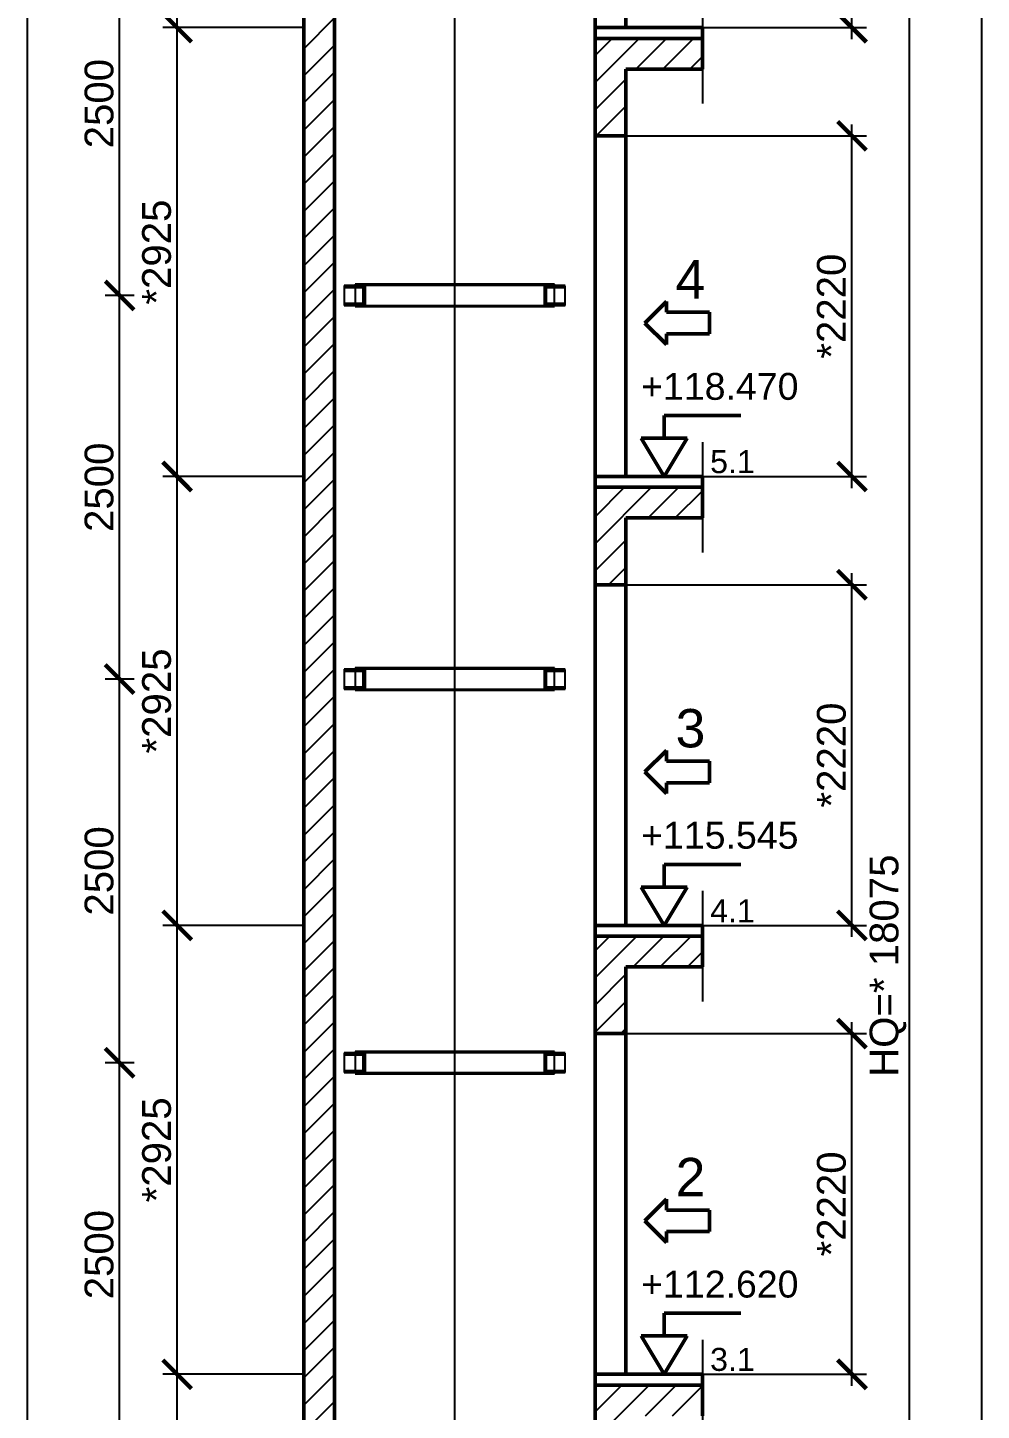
# Model space of a CAD drawing. Header units: millimetres. Extents: x -9546 to 173314, y -46180 to 27253.
# Drawn here: x 3872 to 10091, y -27982 to -18972 of the extents above; entities that cross this region are included whole.
import ezdxf

# ---------------------------------------------------------------- set-up
doc = ezdxf.new("R2010")
doc.units = ezdxf.units.MM
doc.linetypes.add('AM_ISO02W050', pattern=[7.5, 6, -1.5])
doc.linetypes.add('AM_ISO08W050', pattern=[18, 12, -1.5, 3, -1.5])
for name, color, linetype, lineweight in [('AM_0', 7, 'Continuous', 50), ('AM_5', 3, 'Continuous', 25), ('AM_8', 1, 'Continuous', 25), ('LDCar-AM_0', 7, 'Continuous', 50), ('LDCar-AM_4', 3, 'Continuous', 25), ('LDRailBrackets-AM_3', 6, 'AM_ISO02W050', 25), ('LDShaft-AM_0', 7, 'Continuous', 50), ('LDShaft-AM_5', 3, 'Continuous', 25), ('LDShaft-AM_7', 4, 'AM_ISO08W050', 25)]:
    doc.layers.add(name, color=color, linetype=linetype, lineweight=lineweight)
doc.layers.add('AM_VIEWS', color=1, linetype='Continuous', lineweight=25, plot=False)
doc.styles.add('LD', font='ARIALUNI.ttf')
doc.dimstyles.new('LIFT', dxfattribs={"dimtxt": 2.5, "dimasz": 2.5, "dimexe": 1.25, "dimexo": 0, "dimgap": 0.5, "dimtad": 1, "dimdec": 0, "dimzin": 1, "dimdsep": 46, "dimtxsty": 'LD', "dimblk": 'ARCHTICK', "dimcen": 0, "dimdle": 1, "dimclrd": 3, "dimclre": 3, "dimclrt": 4, "dimadec": 0, "dimazin": 0, "dimtp": 0.1, "dimtm": 0.1, "dimtfac": 0.71, "dimtdec": 0, "dimtix": 1, "dimtmove": 0, "dimatfit": 3, "dimfxl": 1, "dimtolj": 1, "dimarcsym": 0})

# ---------------------------------------------------------------- blocks, each defined once
blk = doc.blocks.new('LD_20260611094835_0000006F')
at = {"layer": 'AM_8'}
for p, q in [((-1900, 16308), (-1700, 16508)), ((-1900, 16131.2), (-1700, 16331.2)), ((0, 16086.7), (288.3, 16375)), ((0, 16263.5), (111.5, 16375)), ((265.1, 16175), (465.1, 16375)), ((441.9, 16175), (641.9, 16375)), ((618.7, 16175), (700, 16256.3)), ((-1900, 15954.4), (-1700, 16154.4)), ((0, 15909.9), (200, 16109.9)), ((-1900, 15777.7), (-1700, 15977.7)), ((6.9, 15740), (200, 15933.1)), ((-1900, 15600.9), (-1700, 15800.9)), ((183.7, 15740), (200, 15756.3)), ((-1900, 15424.1), (-1700, 15624.1)), ((-1900, 15247.3), (-1700, 15447.3)), ((-1900, 15070.6), (-1700, 15270.6)), ((-1900, 14893.8), (-1700, 15093.8)), ((-1900, 14717), (-1700, 14917)), ((-1900, 14540.2), (-1700, 14740.2)), ((-1900, 14363.5), (-1700, 14563.5)), ((-1900, 14186.7), (-1700, 14386.7)), ((-1900, 14009.9), (-1700, 14209.9)), ((-1900, 13833.1), (-1700, 14033.1)), ((-1900, 13656.3), (-1700, 13856.3)), ((-1900, 13479.6), (-1700, 13679.6)), ((-1900, 13302.8), (-1700, 13502.8)), ((0, 13081.5), (368.5, 13450)), ((0, 13258.3), (191.7, 13450)), ((0, 13435), (15, 13450)), ((345.3, 13250), (545.3, 13450)), ((522.1, 13250), (700, 13427.9)), ((-1900, 13126), (-1700, 13326)), ((698.9, 13250), (700, 13251.1)), ((-1900, 12949.2), (-1700, 13149.2)), ((0, 12904.7), (200, 13104.7)), ((-1900, 12772.5), (-1700, 12972.5)), ((87.1, 12815), (200, 12927.9)), ((-1900, 12595.7), (-1700, 12795.7)), ((-1900, 12418.9), (-1700, 12618.9)), ((-1900, 12242.1), (-1700, 12442.1)), ((-1900, 12065.4), (-1700, 12265.4)), ((-1900, 11888.6), (-1700, 12088.6)), ((-1900, 11711.8), (-1700, 11911.8)), ((-1900, 11535), (-1700, 11735)), ((-1900, 11358.3), (-1700, 11558.3)), ((-1900, 11181.5), (-1700, 11381.5)), ((-1900, 11004.7), (-1700, 11204.7)), ((-1900, 10827.9), (-1700, 11027.9)), ((-1900, 10651.1), (-1700, 10851.1)), ((-1900, 10474.4), (-1700, 10674.4)), ((-1900, 10297.6), (-1700, 10497.6)), ((0, 10253), (272, 10525)), ((0, 10429.8), (95.2, 10525)), ((248.7, 10325), (448.7, 10525)), ((425.5, 10325), (625.5, 10525)), ((602.3, 10325), (700, 10422.7)), ((-1900, 10120.8), (-1700, 10320.8)), ((0, 10076.3), (200, 10276.3)), ((-1900, 9944), (-1700, 10144)), ((0, 9899.5), (200, 10099.5)), ((-1900, 9767.3), (-1700, 9967.3)), ((167.3, 9890), (200, 9922.7)), ((-1900, 9590.5), (-1700, 9790.5)), ((-1900, 9413.7), (-1700, 9613.7)), ((-1900, 9236.9), (-1700, 9436.9)), ((-1900, 9060.2), (-1700, 9260.2)), ((-1900, 8883.4), (-1700, 9083.4)), ((-1900, 8706.6), (-1700, 8906.6)), ((-1900, 8529.8), (-1700, 8729.8)), ((-1900, 8353), (-1700, 8553)), ((-1900, 8176.3), (-1700, 8376.3)), ((-1900, 7999.5), (-1700, 8199.5)), ((-1900, 7822.7), (-1700, 8022.7)), ((-1900, 7645.9), (-1700, 7845.9)), ((-1900, 7469.2), (-1700, 7669.2)), ((0, 7247.8), (352.2, 7600)), ((0, 7424.6), (175.4, 7600)), ((328.9, 7400), (528.9, 7600)), ((505.7, 7400), (700, 7594.3)), ((-1900, 7292.4), (-1700, 7492.4))]:
    blk.add_line(p, q, dxfattribs=at)
blk = doc.blocks.new('LD_20260611094835_00000070')
at = {"layer": 'LDShaft-AM_0'}
for p, q in [((-1900, 24391), (-1900, 0)), ((-1700, 0), (-1700, 24191)), ((0, 18665), (0, 16445)), ((200, 16445), (200, 18665)), ((80, 16375), (0, 16375)), ((0, 16375), (0, 15740)), ((200, 16375), (80, 16375)), ((700, 16375), (200, 16375)), ((700, 16175), (700, 16375)), ((200, 15740), (200, 16175)), ((200, 16175), (700, 16175)), ((0, 15740), (0, 13520)), ((0, 15740), (80, 15740)), ((80, 15740), (200, 15740)), ((200, 13520), (200, 15740)), ((80, 13450), (0, 13450)), ((0, 13450), (0, 12815)), ((200, 13450), (80, 13450)), ((700, 13450), (200, 13450)), ((700, 13250), (700, 13450)), ((200, 12815), (200, 13250)), ((200, 13250), (700, 13250)), ((0, 12815), (0, 10595)), ((0, 12815), (80, 12815)), ((80, 12815), (200, 12815)), ((200, 10595), (200, 12815)), ((80, 10525), (0, 10525)), ((0, 10525), (0, 9890)), ((200, 10525), (80, 10525)), ((700, 10525), (200, 10525)), ((700, 10325), (700, 10525)), ((200, 9890), (200, 10325)), ((200, 10325), (700, 10325)), ((0, 9890), (0, 7670)), ((0, 9890), (80, 9890)), ((80, 9890), (200, 9890)), ((200, 7670), (200, 9890)), ((80, 7600), (0, 7600)), ((0, 7600), (0, 6965)), ((200, 7600), (80, 7600)), ((700, 7600), (200, 7600)), ((700, 7400), (700, 7600))]:
    blk.add_line(p, q, dxfattribs=at)
blk = doc.blocks.new('LD_ENTRY_FLOOR_R')
for p, q in [((0, 0), (-150, 250)), ((150, 250), (0, 0))]:
    blk.add_line(p, q)
at = {"layer": 'AM_0'}
for p, q in [((0, 397.7), (500, 397.7)), ((0, 250), (0, 397.7)), ((-150, 250), (150, 250))]:
    blk.add_line(p, q, dxfattribs=at)
blk = doc.blocks.new('LD_20260611094835_0000007E')
at = {"layer": 'LDCar-AM_0'}
blk.add_blockref('LD_ENTRY_FLOOR_R', (0, 0), dxfattribs=at)
at = {"layer": 'LDCar-AM_0', "style": 'LD'}
blk.add_text('+115.545', height=175, dxfattribs=at).set_placement((-150, 500))
blk = doc.blocks.new('LD_ENTRY_R')
for p, q in [((0, 0), (140.6, 140.6)), ((140.6, 70.3), (140.6, 140.6)), ((0, 0), (140.6, -140.6)), ((140.6, 70.3), (422, 70.3)), ((422, -70.3), (422, 70.3)), ((140.6, -70.3), (422, -70.3)), ((140.6, -70.3), (140.6, -140.6))]:
    blk.add_line(p, q)
blk = doc.blocks.new('LD_20260611094835_0000007F')
at = {"layer": 'LDCar-AM_0'}
blk.add_blockref('LD_ENTRY_R', (0, 0), dxfattribs=at)
at = {"layer": 'LDCar-AM_0', "style": 'LD'}
blk.add_text('3', height=250, dxfattribs=at).set_placement((200, 160))
blk = doc.blocks.new('LD_20260611094835_00000080')
at = {"layer": 'LDShaft-AM_0'}
for p, q in [((80, 0), (0, 0)), ((0, 0), (0, -70)), ((200, 0), (80, 0)), ((700, 0), (200, 0)), ((700, -70), (700, 0)), ((0, -70), (80, -70)), ((80, -70), (200, -70)), ((200, -70), (700, -70))]:
    blk.add_line(p, q, dxfattribs=at)
blk = doc.blocks.new('LD_20260611094835_00000083')
at = {"layer": 'LDCar-AM_0'}
blk.add_blockref('LD_ENTRY_R', (0, 0), dxfattribs=at)
at = {"layer": 'LDCar-AM_0', "style": 'LD'}
blk.add_text('2', height=250, dxfattribs=at).set_placement((200, 160))
blk = doc.blocks.new('LD_20260611094835_00000084')
at = {"layer": 'LDCar-AM_0'}
blk.add_blockref('LD_ENTRY_FLOOR_R', (0, 0), dxfattribs=at)
at = {"layer": 'LDCar-AM_0', "style": 'LD'}
blk.add_text('+112.620', height=175, dxfattribs=at).set_placement((-150, 500))
blk = doc.blocks.new('LD_20260611094835_00000085')
at = {"layer": 'LDShaft-AM_0'}
for p, q in [((80, 0), (0, 0)), ((0, 0), (0, -70)), ((200, 0), (80, 0)), ((700, 0), (200, 0)), ((700, -70), (700, 0)), ((0, -70), (80, -70)), ((80, -70), (200, -70)), ((200, -70), (700, -70))]:
    blk.add_line(p, q, dxfattribs=at)
blk = doc.blocks.new('LD_20260611094835_0000008A')
at = {"layer": 'LDShaft-AM_0'}
for p, q in [((80, 0), (0, 0)), ((0, 0), (0, -70)), ((200, 0), (80, 0)), ((700, 0), (200, 0)), ((700, -70), (700, 0)), ((0, -70), (80, -70)), ((80, -70), (200, -70)), ((200, -70), (700, -70))]:
    blk.add_line(p, q, dxfattribs=at)
blk = doc.blocks.new('LD_20260611094835_0000008D')
at = {"layer": 'LDCar-AM_0'}
blk.add_blockref('LD_ENTRY_FLOOR_R', (0, 0), dxfattribs=at)
at = {"layer": 'LDCar-AM_0', "style": 'LD'}
blk.add_text('+118.470', height=175, dxfattribs=at).set_placement((-150, 500))
blk = doc.blocks.new('LD_20260611094835_0000008E')
at = {"layer": 'LDCar-AM_0'}
blk.add_blockref('LD_ENTRY_R', (0, 0), dxfattribs=at)
at = {"layer": 'LDCar-AM_0', "style": 'LD'}
blk.add_text('4', height=250, dxfattribs=at).set_placement((200, 160))
blk = doc.blocks.new('LD_20260611094835_0000008F')
at = {"layer": 'LDShaft-AM_0'}
for p, q in [((80, 0), (0, 0)), ((0, 0), (0, -70)), ((200, 0), (80, 0)), ((700, 0), (200, 0)), ((700, -70), (700, 0)), ((0, -70), (80, -70)), ((80, -70), (200, -70)), ((200, -70), (700, -70))]:
    blk.add_line(p, q, dxfattribs=at)
blk = doc.blocks.new('LD_20260611094835_000000AA')
at = {"layer": 'LDShaft-AM_7'}
blk.add_line((0, -20061), (0, 4980), dxfattribs=at)
blk = doc.blocks.new('LD_20260611094835_000000AF')
at = {"layer": 'LDRailBrackets-AM_3'}
for p, q in [((-595, 64.5), (-720, 64.5)), ((-720, 64.5), (-720, 56.5)), ((-709, 56.5), (-720, 56.5)), ((-720, 56.5), (-720, 52.5)), ((-720, 52.5), (-720, -52.5)), ((-720, 52.5), (-709, 52.5)), ((-641, 56.5), (-709, 56.5)), ((-709, 56.5), (-709, 52.5)), ((-709, 52.5), (-709, 56.5)), ((-709, 52.5), (-641, 52.5)), ((-650, 72.5), (-650, 64.5)), ((650, 72.5), (-650, 72.5)), ((-650, 64.5), (-650, -64.5)), ((650, 64.5), (-650, 64.5)), ((-650, 56.5), (-589, 56.5)), ((-641, 52.5), (-641, 56.5)), ((-595, 56.5), (-641, 56.5)), ((-641, 56.5), (-641, 52.5)), ((-641, 52.5), (-595, 52.5)), ((-599, 56.5), (-599, -56.5)), ((-595, 56.5), (-599, 56.5)), ((-595, 56.5), (-595, 64.5)), ((-595, 52.5), (-595, 56.5)), ((-595, -56.5), (-595, 56.5)), ((-589, 56.5), (-589, -56.5)), ((-585, -60.5), (-585, 60.5)), ((-585, 60.5), (-585, -60.5)), ((585, -60.5), (585, 60.5)), ((585, 60.5), (585, -60.5)), ((589, -56.5), (589, 56.5)), ((589, 56.5), (650, 56.5)), ((720, 64.5), (595, 64.5)), ((595, 64.5), (595, 56.5)), ((595, 56.5), (595, 52.5)), ((641, 56.5), (595, 56.5)), ((595, 56.5), (595, -56.5)), ((599, 56.5), (595, 56.5)), ((595, 52.5), (641, 52.5)), ((599, -56.5), (599, 56.5)), ((641, 56.5), (641, 52.5)), ((709, 56.5), (641, 56.5)), ((641, 52.5), (641, 56.5)), ((641, 52.5), (709, 52.5)), ((650, 64.5), (650, 72.5)), ((650, -64.5), (650, 64.5)), ((709, 56.5), (709, 52.5)), ((720, 56.5), (709, 56.5)), ((709, 52.5), (709, 56.5)), ((709, 52.5), (720, 52.5)), ((720, 56.5), (720, 64.5)), ((720, 52.5), (720, 56.5)), ((720, -52.5), (720, 52.5)), ((-709, -52.5), (-720, -52.5)), ((-720, -52.5), (-720, -56.5)), ((-720, -56.5), (-720, -64.5)), ((-720, -56.5), (-709, -56.5)), ((-720, -64.5), (-595, -64.5)), ((-641, -52.5), (-709, -52.5)), ((-709, -52.5), (-709, -56.5)), ((-709, -56.5), (-709, -52.5)), ((-709, -56.5), (-641, -56.5)), ((-589, -56.5), (-650, -56.5)), ((-650, -64.5), (650, -64.5)), ((-650, -64.5), (-650, -72.5)), ((-650, -72.5), (650, -72.5)), ((-641, -56.5), (-641, -52.5)), ((-595, -52.5), (-641, -52.5)), ((-641, -52.5), (-641, -56.5)), ((-641, -56.5), (-595, -56.5)), ((-599, -56.5), (-595, -56.5)), ((-595, -56.5), (-595, -52.5)), ((-595, -64.5), (-595, -56.5)), ((650, -56.5), (589, -56.5)), ((595, -52.5), (595, -56.5)), ((641, -52.5), (595, -52.5)), ((595, -56.5), (595, -64.5)), ((595, -56.5), (641, -56.5)), ((595, -56.5), (599, -56.5)), ((595, -64.5), (720, -64.5)), ((641, -52.5), (641, -56.5)), ((709, -52.5), (641, -52.5)), ((641, -56.5), (641, -52.5)), ((641, -56.5), (709, -56.5)), ((650, -72.5), (650, -64.5)), ((709, -56.5), (709, -52.5)), ((709, -52.5), (709, -56.5)), ((720, -52.5), (709, -52.5)), ((709, -56.5), (720, -56.5)), ((720, -56.5), (720, -52.5)), ((720, -64.5), (720, -56.5))]:
    blk.add_line(p, q, dxfattribs=at)
blk = doc.blocks.new('LD_20260611094835_000000B0')
at = {"layer": 'LDRailBrackets-AM_3'}
for p, q in [((-595, 64.5), (-720, 64.5)), ((-720, 64.5), (-720, 56.5)), ((-709, 56.5), (-720, 56.5)), ((-720, 56.5), (-720, 52.5)), ((-720, 52.5), (-720, -52.5)), ((-720, 52.5), (-709, 52.5)), ((-709, 52.5), (-709, 56.5)), ((-641, 56.5), (-709, 56.5)), ((-709, 56.5), (-709, 52.5)), ((-709, 52.5), (-641, 52.5)), ((-650, 72.5), (-650, 64.5)), ((650, 72.5), (-650, 72.5)), ((-650, 64.5), (-650, -64.5)), ((650, 64.5), (-650, 64.5)), ((-650, 56.5), (-589, 56.5)), ((-641, 52.5), (-641, 56.5)), ((-595, 56.5), (-641, 56.5)), ((-641, 56.5), (-641, 52.5)), ((-641, 52.5), (-595, 52.5)), ((-599, 56.5), (-599, -56.5)), ((-595, 56.5), (-599, 56.5)), ((-595, 56.5), (-595, 64.5)), ((-595, 52.5), (-595, 56.5)), ((-595, -56.5), (-595, 56.5)), ((-589, 56.5), (-589, -56.5)), ((-585, -60.5), (-585, 60.5)), ((-585, 60.5), (-585, -60.5)), ((585, -60.5), (585, 60.5)), ((585, 60.5), (585, -60.5)), ((589, -56.5), (589, 56.5)), ((589, 56.5), (650, 56.5)), ((720, 64.5), (595, 64.5)), ((595, 64.5), (595, 56.5)), ((595, 56.5), (595, 52.5)), ((641, 56.5), (595, 56.5)), ((595, 56.5), (595, -56.5)), ((599, 56.5), (595, 56.5)), ((595, 52.5), (641, 52.5)), ((599, -56.5), (599, 56.5)), ((641, 52.5), (641, 56.5)), ((641, 56.5), (641, 52.5)), ((709, 56.5), (641, 56.5)), ((641, 52.5), (709, 52.5)), ((650, 64.5), (650, 72.5)), ((650, -64.5), (650, 64.5)), ((709, 56.5), (709, 52.5)), ((720, 56.5), (709, 56.5)), ((709, 52.5), (709, 56.5)), ((709, 52.5), (720, 52.5)), ((720, 56.5), (720, 64.5)), ((720, 52.5), (720, 56.5)), ((720, -52.5), (720, 52.5)), ((-709, -52.5), (-720, -52.5)), ((-720, -52.5), (-720, -56.5)), ((-720, -56.5), (-720, -64.5)), ((-720, -56.5), (-709, -56.5)), ((-720, -64.5), (-595, -64.5)), ((-641, -52.5), (-709, -52.5)), ((-709, -52.5), (-709, -56.5)), ((-709, -56.5), (-709, -52.5)), ((-709, -56.5), (-641, -56.5)), ((-589, -56.5), (-650, -56.5)), ((-650, -64.5), (650, -64.5)), ((-650, -64.5), (-650, -72.5)), ((-650, -72.5), (650, -72.5)), ((-595, -52.5), (-641, -52.5)), ((-641, -52.5), (-641, -56.5)), ((-641, -56.5), (-641, -52.5)), ((-641, -56.5), (-595, -56.5)), ((-599, -56.5), (-595, -56.5)), ((-595, -56.5), (-595, -52.5)), ((-595, -64.5), (-595, -56.5)), ((650, -56.5), (589, -56.5)), ((595, -52.5), (595, -56.5)), ((641, -52.5), (595, -52.5)), ((595, -56.5), (595, -64.5)), ((595, -56.5), (641, -56.5)), ((595, -56.5), (599, -56.5)), ((595, -64.5), (720, -64.5)), ((641, -56.5), (641, -52.5)), ((641, -52.5), (641, -56.5)), ((709, -52.5), (641, -52.5)), ((641, -56.5), (709, -56.5)), ((650, -72.5), (650, -64.5)), ((709, -56.5), (709, -52.5)), ((709, -52.5), (709, -56.5)), ((720, -52.5), (709, -52.5)), ((709, -56.5), (720, -56.5)), ((720, -56.5), (720, -52.5)), ((720, -64.5), (720, -56.5))]:
    blk.add_line(p, q, dxfattribs=at)
blk = doc.blocks.new('LD_20260611094835_000000B6')
at = {"layer": 'LDRailBrackets-AM_3'}
for p, q in [((-595, 64.5), (-720, 64.5)), ((-720, 64.5), (-720, 56.5)), ((-709, 56.5), (-720, 56.5)), ((-720, 56.5), (-720, 52.5)), ((-720, 52.5), (-720, -52.5)), ((-720, 52.5), (-709, 52.5)), ((-709, 52.5), (-709, 56.5)), ((-641, 56.5), (-709, 56.5)), ((-709, 56.5), (-709, 52.5)), ((-709, 52.5), (-641, 52.5)), ((-650, 72.5), (-650, 64.5)), ((650, 72.5), (-650, 72.5)), ((-650, 64.5), (-650, -64.5)), ((650, 64.5), (-650, 64.5)), ((-650, 56.5), (-589, 56.5)), ((-641, 52.5), (-641, 56.5)), ((-595, 56.5), (-641, 56.5)), ((-641, 56.5), (-641, 52.5)), ((-641, 52.5), (-595, 52.5)), ((-599, 56.5), (-599, -56.5)), ((-595, 56.5), (-599, 56.5)), ((-595, 56.5), (-595, 64.5)), ((-595, 52.5), (-595, 56.5)), ((-595, -56.5), (-595, 56.5)), ((-589, 56.5), (-589, -56.5)), ((-585, -60.5), (-585, 60.5)), ((-585, 60.5), (-585, -60.5)), ((585, 60.5), (585, -60.5)), ((585, -60.5), (585, 60.5)), ((589, -56.5), (589, 56.5)), ((589, 56.5), (650, 56.5)), ((720, 64.5), (595, 64.5)), ((595, 64.5), (595, 56.5)), ((595, 56.5), (595, 52.5)), ((641, 56.5), (595, 56.5)), ((595, 56.5), (595, -56.5)), ((599, 56.5), (595, 56.5)), ((595, 52.5), (641, 52.5)), ((599, -56.5), (599, 56.5)), ((641, 52.5), (641, 56.5)), ((641, 56.5), (641, 52.5)), ((709, 56.5), (641, 56.5)), ((641, 52.5), (709, 52.5)), ((650, 64.5), (650, 72.5)), ((650, -64.5), (650, 64.5)), ((709, 56.5), (709, 52.5)), ((720, 56.5), (709, 56.5)), ((709, 52.5), (709, 56.5)), ((709, 52.5), (720, 52.5)), ((720, 56.5), (720, 64.5)), ((720, 52.5), (720, 56.5)), ((720, -52.5), (720, 52.5)), ((-709, -52.5), (-720, -52.5)), ((-720, -52.5), (-720, -56.5)), ((-720, -56.5), (-720, -64.5)), ((-720, -56.5), (-709, -56.5)), ((-720, -64.5), (-595, -64.5)), ((-709, -56.5), (-709, -52.5)), ((-641, -52.5), (-709, -52.5)), ((-709, -52.5), (-709, -56.5)), ((-709, -56.5), (-641, -56.5)), ((-589, -56.5), (-650, -56.5)), ((-650, -64.5), (650, -64.5)), ((-650, -64.5), (-650, -72.5)), ((-650, -72.5), (650, -72.5)), ((-641, -56.5), (-641, -52.5)), ((-595, -52.5), (-641, -52.5)), ((-641, -52.5), (-641, -56.5)), ((-641, -56.5), (-595, -56.5)), ((-599, -56.5), (-595, -56.5)), ((-595, -56.5), (-595, -52.5)), ((-595, -64.5), (-595, -56.5)), ((650, -56.5), (589, -56.5)), ((595, -52.5), (595, -56.5)), ((641, -52.5), (595, -52.5)), ((595, -56.5), (595, -64.5)), ((595, -56.5), (641, -56.5)), ((595, -56.5), (599, -56.5)), ((595, -64.5), (720, -64.5)), ((641, -56.5), (641, -52.5)), ((641, -52.5), (641, -56.5)), ((709, -52.5), (641, -52.5)), ((641, -56.5), (709, -56.5)), ((650, -72.5), (650, -64.5)), ((709, -52.5), (709, -56.5)), ((720, -52.5), (709, -52.5)), ((709, -56.5), (709, -52.5)), ((709, -56.5), (720, -56.5)), ((720, -56.5), (720, -52.5)), ((720, -64.5), (720, -56.5))]:
    blk.add_line(p, q, dxfattribs=at)
blk = doc.blocks.new('_ArchTick')
at = {"color": 0, "linetype": 'ByBlock', "const_width": 0.15}
blk.add_lwpolyline([(-0.5, -0.5), (0.5, 0.5)], dxfattribs=at)
blk = doc.blocks.new('*D2658')
at = {"layer": 'Defpoints', "color": 0, "transparency": 16777216}
for p in [(4847.2, -27747), (5672.2, -27747), (5672.2, -30672)]:
    blk.add_point(p, dxfattribs=at)
at = {"layer": 'LDShaft-AM_5', "color": 3, "lineweight": -2, "transparency": 16777216}
for p, q in [((5672.2, -27747), (4753.5, -27747)), ((4847.2, -30747), (4847.2, -27672)), ((5672.2, -30672), (4753.5, -30672))]:
    blk.add_line(p, q, dxfattribs=at)
at = {"layer": 'LDShaft-AM_5', "color": 3, "lineweight": -2, "transparency": 16777216, "xscale": 187.5, "yscale": 187.5, "zscale": 187.5}
for p, rotation in [((4847.2, -27747), 90), ((4847.2, -30672), 270)]:
    blk.add_blockref('_ArchTick', p, dxfattribs=dict(at, rotation=rotation))
at = {"layer": 'LDShaft-AM_5', "color": 4, "transparency": 16777216, "insert": (4713.9, -29209.5), "char_height": 187.5, "attachment_point": 5, "rotation": 90, "style": 'LD'}
blk.add_mtext('\\A1;*2925', dxfattribs=at)
blk = doc.blocks.new('*D2659')
at = {"layer": 'Defpoints', "color": 0, "transparency": 16777216}
for p in [(4847.2, -16047), (5672.2, -16047), (5672.2, -18972)]:
    blk.add_point(p, dxfattribs=at)
at = {"layer": 'LDShaft-AM_5', "color": 3, "lineweight": -2, "transparency": 16777216}
for p, q in [((4847.2, -19047), (4847.2, -15972)), ((5672.2, -16047), (4753.5, -16047)), ((5672.2, -18972), (4753.5, -18972))]:
    blk.add_line(p, q, dxfattribs=at)
at = {"layer": 'LDShaft-AM_5', "color": 3, "lineweight": -2, "transparency": 16777216, "xscale": 187.5, "yscale": 187.5, "zscale": 187.5}
for p, rotation in [((4847.2, -16047), 90), ((4847.2, -18972), 270)]:
    blk.add_blockref('_ArchTick', p, dxfattribs=dict(at, rotation=rotation))
at = {"layer": 'LDShaft-AM_5', "color": 4, "transparency": 16777216, "insert": (4713.9, -17509.5), "char_height": 187.5, "attachment_point": 5, "rotation": 90, "style": 'LD'}
blk.add_mtext('\\A1;*2925', dxfattribs=at)
blk = doc.blocks.new('*D2660')
at = {"layer": 'Defpoints', "color": 0, "transparency": 16777216}
for p in [(4847.2, -18972), (5672.2, -18972), (5672.2, -21897)]:
    blk.add_point(p, dxfattribs=at)
at = {"layer": 'LDShaft-AM_5', "color": 3, "lineweight": -2, "transparency": 16777216}
for p, q in [((4847.2, -21972), (4847.2, -18897)), ((5672.2, -18972), (4753.5, -18972)), ((5672.2, -21897), (4753.5, -21897))]:
    blk.add_line(p, q, dxfattribs=at)
at = {"layer": 'LDShaft-AM_5', "color": 3, "lineweight": -2, "transparency": 16777216, "xscale": 187.5, "yscale": 187.5, "zscale": 187.5}
for p, rotation in [((4847.2, -18972), 90), ((4847.2, -21897), 270)]:
    blk.add_blockref('_ArchTick', p, dxfattribs=dict(at, rotation=rotation))
at = {"layer": 'LDShaft-AM_5', "color": 4, "transparency": 16777216, "insert": (4713.9, -20434.5), "char_height": 187.5, "attachment_point": 5, "rotation": 90, "style": 'LD'}
blk.add_mtext('\\A1;*2925', dxfattribs=at)
blk = doc.blocks.new('*D2661')
at = {"layer": 'Defpoints', "color": 0, "transparency": 16777216}
for p in [(4847.2, -24822), (5672.2, -24822), (5672.2, -27747)]:
    blk.add_point(p, dxfattribs=at)
at = {"layer": 'LDShaft-AM_5', "color": 3, "lineweight": -2, "transparency": 16777216}
for p, q in [((4847.2, -27822), (4847.2, -24747)), ((5672.2, -24822), (4753.5, -24822)), ((5672.2, -27747), (4753.5, -27747))]:
    blk.add_line(p, q, dxfattribs=at)
at = {"layer": 'LDShaft-AM_5', "color": 3, "lineweight": -2, "transparency": 16777216, "xscale": 187.5, "yscale": 187.5, "zscale": 187.5}
for p, rotation in [((4847.2, -24822), 90), ((4847.2, -27747), 270)]:
    blk.add_blockref('_ArchTick', p, dxfattribs=dict(at, rotation=rotation))
at = {"layer": 'LDShaft-AM_5', "color": 4, "transparency": 16777216, "insert": (4713.9, -26284.5), "char_height": 187.5, "attachment_point": 5, "rotation": 90, "style": 'LD'}
blk.add_mtext('\\A1;*2925', dxfattribs=at)
blk = doc.blocks.new('*D2663')
at = {"layer": 'Defpoints', "color": 0, "transparency": 16777216}
for p in [(4847.2, -21897), (5672.2, -21897), (5672.2, -24822)]:
    blk.add_point(p, dxfattribs=at)
at = {"layer": 'LDShaft-AM_5', "color": 3, "lineweight": -2, "transparency": 16777216}
for p, q in [((4847.2, -24897), (4847.2, -21822)), ((5672.2, -21897), (4753.5, -21897)), ((5672.2, -24822), (4753.5, -24822))]:
    blk.add_line(p, q, dxfattribs=at)
at = {"layer": 'LDShaft-AM_5', "color": 3, "lineweight": -2, "transparency": 16777216, "xscale": 187.5, "yscale": 187.5, "zscale": 187.5}
for p, rotation in [((4847.2, -21897), 90), ((4847.2, -24822), 270)]:
    blk.add_blockref('_ArchTick', p, dxfattribs=dict(at, rotation=rotation))
at = {"layer": 'LDShaft-AM_5', "color": 4, "transparency": 16777216, "insert": (4713.9, -23359.5), "char_height": 187.5, "attachment_point": 5, "rotation": 90, "style": 'LD'}
blk.add_mtext('\\A1;*2925', dxfattribs=at)
blk = doc.blocks.new('*D2665')
at = {"layer": 'Defpoints', "color": 0, "transparency": 16777216}
for p in [(4472.2, -25717), (4566, -25717), (4566, -28217)]:
    blk.add_point(p, dxfattribs=at)
at = {"layer": 'LDShaft-AM_5', "color": 3, "lineweight": -2, "transparency": 16777216}
for p, q in [((4472.2, -28292), (4472.2, -25642)), ((4566, -25717), (4378.5, -25717)), ((4566, -28217), (4378.5, -28217))]:
    blk.add_line(p, q, dxfattribs=at)
at = {"layer": 'LDShaft-AM_5', "color": 3, "lineweight": -2, "transparency": 16777216, "xscale": 187.5, "yscale": 187.5, "zscale": 187.5}
for p, rotation in [((4472.2, -25717), 90), ((4472.2, -28217), 270)]:
    blk.add_blockref('_ArchTick', p, dxfattribs=dict(at, rotation=rotation))
at = {"layer": 'LDShaft-AM_5', "color": 4, "transparency": 16777216, "insert": (4338.9, -26967), "char_height": 187.5, "attachment_point": 5, "rotation": 90, "style": 'LD'}
blk.add_mtext('\\A1;2500', dxfattribs=at)
blk = doc.blocks.new('*D2667')
at = {"layer": 'Defpoints', "color": 0, "transparency": 16777216}
for p in [(4472.2, -20717), (4566, -20717), (4566, -23217)]:
    blk.add_point(p, dxfattribs=at)
at = {"layer": 'LDShaft-AM_5', "color": 3, "lineweight": -2, "transparency": 16777216}
for p, q in [((4566, -20717), (4378.5, -20717)), ((4472.2, -23292), (4472.2, -20642)), ((4566, -23217), (4378.5, -23217))]:
    blk.add_line(p, q, dxfattribs=at)
at = {"layer": 'LDShaft-AM_5', "color": 3, "lineweight": -2, "transparency": 16777216, "xscale": 187.5, "yscale": 187.5, "zscale": 187.5}
for p, rotation in [((4472.2, -20717), 90), ((4472.2, -23217), 270)]:
    blk.add_blockref('_ArchTick', p, dxfattribs=dict(at, rotation=rotation))
at = {"layer": 'LDShaft-AM_5', "color": 4, "transparency": 16777216, "insert": (4338.9, -21967), "char_height": 187.5, "attachment_point": 5, "rotation": 90, "style": 'LD'}
blk.add_mtext('\\A1;2500', dxfattribs=at)
blk = doc.blocks.new('*D2668')
at = {"layer": 'Defpoints', "color": 0, "transparency": 16777216}
for p in [(4472.2, -18217), (4566, -18217), (4566, -20717)]:
    blk.add_point(p, dxfattribs=at)
at = {"layer": 'LDShaft-AM_5', "color": 3, "lineweight": -2, "transparency": 16777216}
for p, q in [((4472.2, -20792), (4472.2, -18142)), ((4566, -18217), (4378.5, -18217)), ((4566, -20717), (4378.5, -20717))]:
    blk.add_line(p, q, dxfattribs=at)
at = {"layer": 'LDShaft-AM_5', "color": 3, "lineweight": -2, "transparency": 16777216, "xscale": 187.5, "yscale": 187.5, "zscale": 187.5}
for p, rotation in [((4472.2, -18217), 90), ((4472.2, -20717), 270)]:
    blk.add_blockref('_ArchTick', p, dxfattribs=dict(at, rotation=rotation))
at = {"layer": 'LDShaft-AM_5', "color": 4, "transparency": 16777216, "insert": (4338.9, -19467), "char_height": 187.5, "attachment_point": 5, "rotation": 90, "style": 'LD'}
blk.add_mtext('\\A1;2500', dxfattribs=at)
blk = doc.blocks.new('*D2672')
at = {"layer": 'Defpoints', "color": 0, "transparency": 16777216}
for p in [(4472.2, -23217), (4566, -23217), (4566, -25717)]:
    blk.add_point(p, dxfattribs=at)
at = {"layer": 'LDShaft-AM_5', "color": 3, "lineweight": -2, "transparency": 16777216}
for p, q in [((4472.2, -25792), (4472.2, -23142)), ((4566, -23217), (4378.5, -23217)), ((4566, -25717), (4378.5, -25717))]:
    blk.add_line(p, q, dxfattribs=at)
at = {"layer": 'LDShaft-AM_5', "color": 3, "lineweight": -2, "transparency": 16777216, "xscale": 187.5, "yscale": 187.5, "zscale": 187.5}
for p, rotation in [((4472.2, -23217), 90), ((4472.2, -25717), 270)]:
    blk.add_blockref('_ArchTick', p, dxfattribs=dict(at, rotation=rotation))
at = {"layer": 'LDShaft-AM_5', "color": 4, "transparency": 16777216, "insert": (4338.9, -24467), "char_height": 187.5, "attachment_point": 5, "rotation": 90, "style": 'LD'}
blk.add_mtext('\\A1;2500', dxfattribs=at)
blk = doc.blocks.new('*D2677')
at = {"layer": 'Defpoints', "color": 0, "transparency": 16777216}
for p in [(7772.2, -22602), (9247.2, -22602), (7772.2, -24822)]:
    blk.add_point(p, dxfattribs=at)
at = {"layer": 'LDShaft-AM_5', "color": 3, "lineweight": -2, "transparency": 16777216}
for p, q in [((7772.2, -22602), (9341, -22602)), ((9247.2, -24897), (9247.2, -22527)), ((7772.2, -24822), (9341, -24822))]:
    blk.add_line(p, q, dxfattribs=at)
at = {"layer": 'LDShaft-AM_5', "color": 3, "lineweight": -2, "transparency": 16777216, "xscale": 187.5, "yscale": 187.5, "zscale": 187.5}
for p, rotation in [((9247.2, -22602), 90), ((9247.2, -24822), 270)]:
    blk.add_blockref('_ArchTick', p, dxfattribs=dict(at, rotation=rotation))
at = {"layer": 'LDShaft-AM_5', "color": 4, "transparency": 16777216, "insert": (9113.9, -23712), "char_height": 187.5, "attachment_point": 5, "rotation": 90, "style": 'LD'}
blk.add_mtext('\\A1;*2220', dxfattribs=at)
blk = doc.blocks.new('*D2678')
at = {"layer": 'Defpoints', "color": 0, "transparency": 16777216}
for p in [(7772.2, -19677), (9247.2, -19677), (7772.2, -21897)]:
    blk.add_point(p, dxfattribs=at)
at = {"layer": 'LDShaft-AM_5', "color": 3, "lineweight": -2, "transparency": 16777216}
for p, q in [((9247.2, -21972), (9247.2, -19602)), ((7772.2, -19677), (9341, -19677)), ((7772.2, -21897), (9341, -21897))]:
    blk.add_line(p, q, dxfattribs=at)
at = {"layer": 'LDShaft-AM_5', "color": 3, "lineweight": -2, "transparency": 16777216, "xscale": 187.5, "yscale": 187.5, "zscale": 187.5}
for p, rotation in [((9247.2, -19677), 90), ((9247.2, -21897), 270)]:
    blk.add_blockref('_ArchTick', p, dxfattribs=dict(at, rotation=rotation))
at = {"layer": 'LDShaft-AM_5', "color": 4, "transparency": 16777216, "insert": (9113.9, -20787), "char_height": 187.5, "attachment_point": 5, "rotation": 90, "style": 'LD'}
blk.add_mtext('\\A1;*2220', dxfattribs=at)
blk = doc.blocks.new('*D2680')
at = {"layer": 'Defpoints', "color": 0, "transparency": 16777216}
for p in [(7772.2, -25527), (9247.2, -25527), (7772.2, -27747)]:
    blk.add_point(p, dxfattribs=at)
at = {"layer": 'LDShaft-AM_5', "color": 3, "lineweight": -2, "transparency": 16777216}
for p, q in [((9247.2, -27822), (9247.2, -25452)), ((7772.2, -25527), (9341, -25527)), ((7772.2, -27747), (9341, -27747))]:
    blk.add_line(p, q, dxfattribs=at)
at = {"layer": 'LDShaft-AM_5', "color": 3, "lineweight": -2, "transparency": 16777216, "xscale": 187.5, "yscale": 187.5, "zscale": 187.5}
for p, rotation in [((9247.2, -25527), 90), ((9247.2, -27747), 270)]:
    blk.add_blockref('_ArchTick', p, dxfattribs=dict(at, rotation=rotation))
at = {"layer": 'LDShaft-AM_5', "color": 4, "transparency": 16777216, "insert": (9113.9, -26637), "char_height": 187.5, "attachment_point": 5, "rotation": 90, "style": 'LD'}
blk.add_mtext('\\A1;*2220', dxfattribs=at)
blk = doc.blocks.new('*D2681')
at = {"layer": 'Defpoints', "color": 0, "transparency": 16777216}
for p in [(7772.2, -16752), (9247.2, -16752), (7772.2, -18972)]:
    blk.add_point(p, dxfattribs=at)
at = {"layer": 'LDShaft-AM_5', "color": 3, "lineweight": -2, "transparency": 16777216}
for p, q in [((7772.2, -16752), (9341, -16752)), ((9247.2, -19047), (9247.2, -16677)), ((7772.2, -18972), (9341, -18972))]:
    blk.add_line(p, q, dxfattribs=at)
at = {"layer": 'LDShaft-AM_5', "color": 3, "lineweight": -2, "transparency": 16777216, "xscale": 187.5, "yscale": 187.5, "zscale": 187.5}
for p, rotation in [((9247.2, -16752), 90), ((9247.2, -18972), 270)]:
    blk.add_blockref('_ArchTick', p, dxfattribs=dict(at, rotation=rotation))
at = {"layer": 'LDShaft-AM_5', "color": 4, "transparency": 16777216, "insert": (9113.9, -17862), "char_height": 187.5, "attachment_point": 5, "rotation": 90, "style": 'LD'}
blk.add_mtext('\\A1;*2220', dxfattribs=at)
blk = doc.blocks.new('*D2682')
at = {"layer": 'AM_5', "color": 3, "lineweight": -2, "transparency": 16777216}
for p, q in [((9622.2, -34197), (9622.2, -15972)), ((7572.2, -16047), (9716, -16047)), ((7572.2, -34122), (9716, -34122))]:
    blk.add_line(p, q, dxfattribs=at)
at = {"layer": 'Defpoints', "color": 0, "transparency": 16777216}
for p in [(7572.2, -16047), (9622.2, -16047), (7572.2, -34122)]:
    blk.add_point(p, dxfattribs=at)
at = {"layer": 'AM_5', "color": 3, "lineweight": -2, "transparency": 16777216, "xscale": 187.5, "yscale": 187.5, "zscale": 187.5}
for p, rotation in [((9622.2, -16047), 90), ((9622.2, -34122), 270)]:
    blk.add_blockref('_ArchTick', p, dxfattribs=dict(at, rotation=rotation))
at = {"layer": 'AM_5', "color": 4, "transparency": 16777216, "insert": (9482, -25084.5), "char_height": 187.5, "attachment_point": 5, "rotation": 90, "style": 'LD'}
blk.add_mtext('\\A1;HQ=* 18075', dxfattribs=at)
blk = doc.blocks.new('LD_20260611094835_000000C2')
at = {"layer": 'LDCar-AM_4'}
for p, q in [((700, 19595), (700, 18875)), ((700, 16670), (700, 15950)), ((700, 13745), (700, 13025)), ((700, 10820), (700, 10100)), ((700, 7895), (700, 7175)), ((700, 4970), (700, 4250)), ((700, 1520), (700, 800))]:
    blk.add_line(p, q, dxfattribs=at)

msp = doc.modelspace()

# ---------------------------------------------------------------- linework, layer by layer
at = {"layer": 'AM_VIEWS'}
msp.add_lwpolyline([(3872.2, -9901), (10091, -9901), (10091, -37733.1), (3872.2, -37733.1)], close=True, dxfattribs=at)

# ---------------------------------------------------------------- block references
for name, p in [('LD_20260611094835_000000AA', (6657.2, -15781)), ('LD_20260611094835_0000006F', (7572.2, -35417)), ('LD_20260611094835_00000070', (7572.2, -35417)), ('LD_20260611094835_000000C2', (7572.2, -35417)), ('LD_20260611094835_0000008A', (7572.2, -18972)), ('LD_20260611094835_0000008E', (7897.2, -20897)), ('LD_20260611094835_000000B0', (6657.2, -20717)), ('LD_20260611094835_0000008D', (8022.2, -21897)), ('LD_20260611094835_0000008F', (7572.2, -21897)), ('LD_20260611094835_000000B6', (6657.2, -23217)), ('LD_20260611094835_0000007F', (7897.2, -23822)), ('LD_20260611094835_0000007E', (8022.2, -24822)), ('LD_20260611094835_00000080', (7572.2, -24822)), ('LD_20260611094835_000000AF', (6657.2, -25717)), ('LD_20260611094835_00000083', (7897.2, -26747)), ('LD_20260611094835_00000084', (8022.2, -27747)), ('LD_20260611094835_00000085', (7572.2, -27747))]:
    msp.add_blockref(name, p)

# ---------------------------------------------------------------- texts
at = {"layer": 'LDShaft-AM_0', "char_height": 150, "attachment_point": 7, "style": 'LD'}
for s, insert in [('\\fArial Unicode MS|b0|i0;\\l\\C256;5.1', (8322.2, -21877)), ('\\fArial Unicode MS|b0|i0;\\l\\C256;4.1', (8322.2, -24802)), ('\\fArial Unicode MS|b0|i0;\\l\\C256;3.1', (8322.2, -27727))]:
    msp.add_mtext(s, dxfattribs=dict(at, insert=insert))

# ---------------------------------------------------------------- dimensions: what is measured, and where the dimension line sits
at = {"layer": 'AM_5'}
dim = msp.add_linear_dim(base=(9622.2, -16047), p1=(7572.2, -34122), p2=(7572.2, -16047), angle=90, text='HQ=* <>', dimstyle='LIFT', override={"dimscale": 75, "dimtxt": 2.5, "dimtix": 1}, dxfattribs=at)
dim.commit()
dim.dimension.update_dxf_attribs({"geometry": '*D2682', "text_midpoint": (9482, -25084.5)})
at = {"layer": 'LDShaft-AM_5'}
for base, p1, p2, picture, middle in [((4847.2, -16047), (5672.2, -18972), (5672.2, -16047), '*D2659', (4713.9, -17509.5)), ((9247.2, -16752), (7772.2, -18972), (7772.2, -16752), '*D2681', (9113.9, -17862)), ((4847.2, -18972), (5672.2, -21897), (5672.2, -18972), '*D2660', (4713.9, -20434.5)), ((9247.2, -19677), (7772.2, -21897), (7772.2, -19677), '*D2678', (9113.9, -20787)), ((4847.2, -21897), (5672.2, -24822), (5672.2, -21897), '*D2663', (4713.9, -23359.5)), ((9247.2, -22602), (7772.2, -24822), (7772.2, -22602), '*D2677', (9113.9, -23712)), ((4847.2, -24822), (5672.2, -27747), (5672.2, -24822), '*D2661', (4713.9, -26284.5)), ((9247.2, -25527), (7772.2, -27747), (7772.2, -25527), '*D2680', (9113.9, -26637)), ((4847.2, -27747), (5672.2, -30672), (5672.2, -27747), '*D2658', (4713.9, -29209.5))]:
    dim = msp.add_linear_dim(base=base, p1=p1, p2=p2, angle=90, text='*<>', dimstyle='LIFT', override={"dimscale": 75, "dimtxt": 2.5, "dimtix": 1}, dxfattribs=at)
    dim.commit()
    dim.dimension.update_dxf_attribs({"geometry": picture, "text_midpoint": middle})
for base, p1, p2, picture, middle in [((4472.2, -18217), (4566, -20717), (4566, -18217), '*D2668', (4338.9, -19467)), ((4472.2, -20717), (4566, -23217), (4566, -20717), '*D2667', (4338.9, -21967)), ((4472.2, -23217), (4566, -25717), (4566, -23217), '*D2672', (4338.9, -24467)), ((4472.2, -25717), (4566, -28217), (4566, -25717), '*D2665', (4338.9, -26967))]:
    dim = msp.add_linear_dim(base=base, p1=p1, p2=p2, angle=90, dimstyle='LIFT', override={"dimscale": 75, "dimtxt": 2.5, "dimtix": 1}, dxfattribs=at)
    dim.commit()
    dim.dimension.update_dxf_attribs({"geometry": picture, "text_midpoint": middle})

doc.saveas('drawing.dxf')
